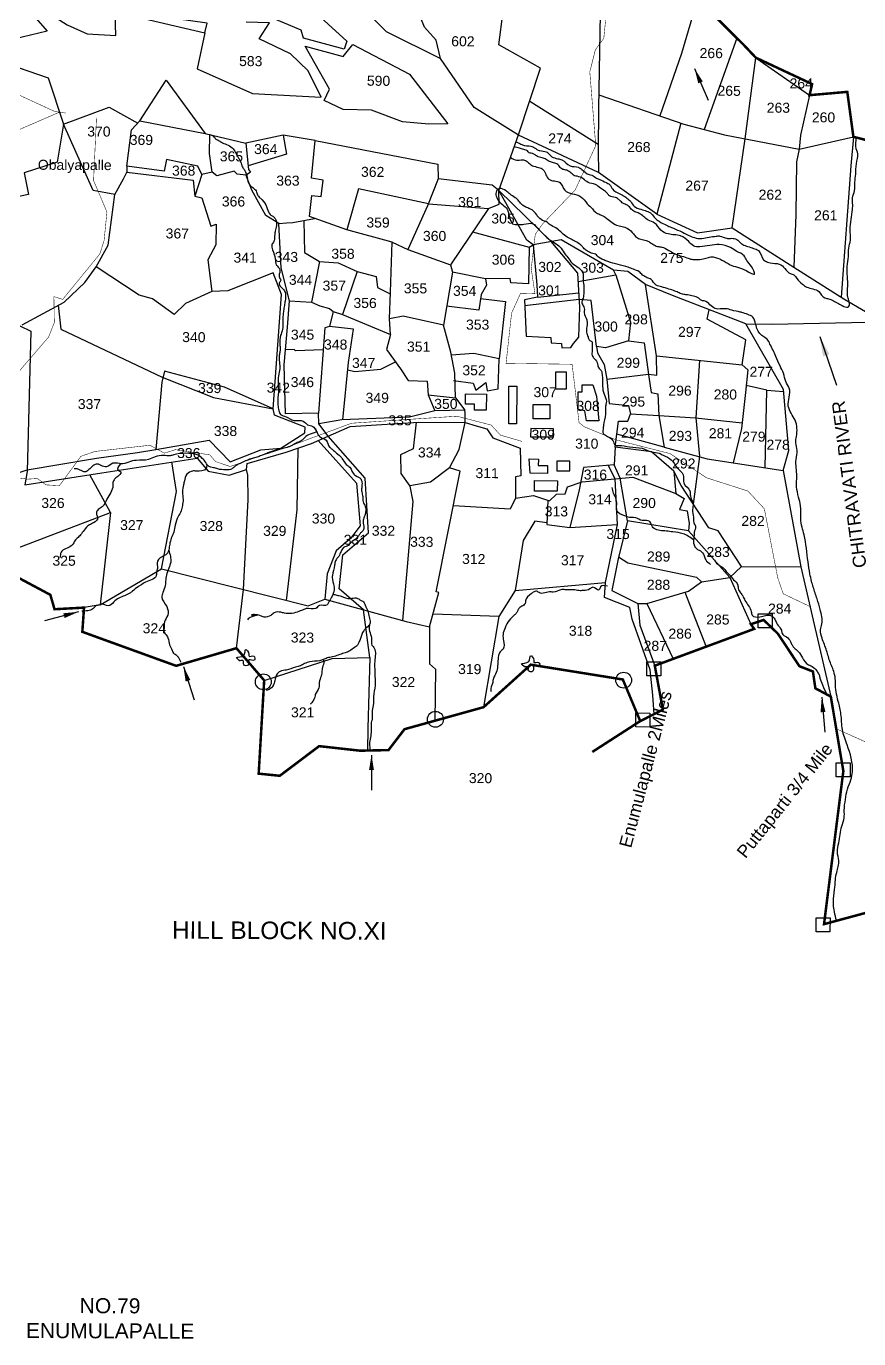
# Model space of a CAD drawing. Header units: feet. Extents: x 799341 to 808000, y 1563100 to 1570804.
# Drawn here: x 802312 to 803976, y 1566452 to 1569077 of the extents above; entities that cross this region are included whole.
import ezdxf
from ezdxf.enums import TextEntityAlignment as Align

# ---------------------------------------------------------------- set-up
doc = ezdxf.new("R2010")
doc.units = ezdxf.units.FT
doc.header["$LTSCALE"] = 15
doc.header["$MEASUREMENT"] = 0
doc.linetypes.add('HIDDEN2', pattern=[0.1875, 0.125, -0.0625])
for name, color, linetype in [('PLOT', 7, 'Continuous'), ('PLOT NO', 7, 'Continuous'), ('ROADS', 6, 'Continuous'), ('TANKS-STREAM', 4, 'Continuous'), ('TEXT', 1, 'Continuous'), ('VILLAGE STONES', 240, 'Continuous')]:
    doc.layers.add(name, color=color, linetype=linetype)
doc.layers.add('VILLAGE BOUNDRY', color=5, linetype='HIDDEN2', lineweight=100)
doc.styles.get("Standard").update_dxf_attribs({"font": 'arial.ttf'})
doc.linetypes.add('DOTS', pattern='A,1e-06,-3,["●",Standard,S=3,R=0,X=-1.25,Y=-1.25],-3', length=6.000001)
doc.dimstyles.get("Standard").update_dxf_attribs({"dimtxt": 0.18, "dimasz": 30, "dimexe": 0.18, "dimexo": 0.0625, "dimgap": 0.09, "dimtad": 0, "dimtih": 1, "dimtoh": 1, "dimdec": 4, "dimzin": 0, "dimdsep": 46, "dimtxsty": 'Standard', "dimcen": 0.09, "dimadec": 0, "dimazin": 0, "dimtfac": 1, "dimtdec": 4, "dimtofl": 0, "dimtmove": 0, "dimatfit": 3, "dimfxl": 0, "dimtolj": 1, "dimtzin": 0, "dimarcsym": 0})

msp = doc.modelspace()

# ---------------------------------------------------------------- linework, layer by layer
at = {"layer": 'PLOT'}
for points in [[(803116, 1568722.2), (803236, 1568712.7), (803257.5, 1568721.1), (803256.9, 1568748.9), (803296.8, 1568861.7), (803340.3, 1568993.5), (803256.5, 1569040.2), (803282.7, 1569240.8), (803290.3, 1569332.8), (803289, 1569416.4), (803275.5, 1569521.4)], [(802271.5, 1569342.7), (802263.6, 1569338.8), (802286.5, 1569267.1), (802302.2, 1569175.5), (802328, 1569122), (802394.2, 1569079.7), (802434.1, 1569061.9), (802490.9, 1569058.5), (802490.1, 1569101.8), (802517.5, 1569099.2), (802669.2, 1569063.9), (802673.6, 1569083.1), (802612, 1569092.1), (802527.7, 1569119.8), (802439, 1569155.6), (802441, 1569170.2), (802408, 1569185.7), (802392.5, 1569236.9), (802376.8, 1569245.2), (802365.8, 1569289), (802350.5, 1569334.7), (802328.5, 1569349.6)], [(802696.8, 1569353.8), (802688.5, 1569335.8), (802743.7, 1569327.4), (802796.8, 1569241.8), (802809.8, 1569202.1), (802848.6, 1569143.4), (802952.6, 1569047.1), (802947.9, 1569031.3), (802866.1, 1569053.2), (802861.4, 1569069.6), (802795.3, 1569097.3), (802789.3, 1569125), (802679.2, 1569192.6), (802725.9, 1569330.1)], [(803463.7, 1569318.1), (803459.4, 1569102.3), (803456.3, 1568913.1), (803455.5, 1568827.2), (803455.9, 1568784.8), (803363.7, 1568827.7), (803295.9, 1568859.2), (803207.2, 1568914.8), (803140.1, 1569012.8), (803131.4, 1569049.3), (803108, 1569075.5), (803084.8, 1569133.6), (803088.8, 1569150), (803174.6, 1569143.9), (803186.7, 1569262.1), (803209.9, 1569257.6), (803238.3, 1569254.7), (803281.5, 1569231.6)], [(803040, 1569268.9), (802970.4, 1569128.2), (803031.3, 1569066.4), (803140.1, 1569012.8)], [(802286.3, 1569145.5), (802353.9, 1569067.5), (802287.6, 1569051.3), (802266.5, 1569050.7), (802211.7, 1569032.1), (802189.6, 1569103.3)], [(803653.6, 1569131.8), (803621.8, 1569022.8), (803578.7, 1568898)], [(802669.2, 1569063.9), (802653.5, 1568992), (802764.2, 1568942.7), (802901.3, 1568935.6), (802875.9, 1568988.2), (802840.2, 1569022.1), (802777.7, 1569052.3), (802798.4, 1569084.2), (802751.9, 1569085)], [(803732.7, 1569053.2), (803667.1, 1568870.7)], [(802271.9, 1569024.6), (802276.6, 1569001.6), (802356.1, 1568974), (802386.3, 1568881.2)], [(802869.3, 1569037), (802945.7, 1569016.5), (802965.1, 1569040.6), (803078.5, 1568981.6), (803154.6, 1568881.7), (803117, 1568881.2), (803064.1, 1568885.9), (803002.5, 1568909.1), (802945.4, 1568910.9), (802907.5, 1568928.7), (802918.1, 1568951), (802869.3, 1569037)], [(803572.4, 1568701.2), (803654.2, 1568664.1), (803723.2, 1568674.3), (803749.5, 1568851.9), (803770.4, 1569014.3)], [(803770.4, 1569014.3), (803877.9, 1568939.3)], [(802539.1, 1568888.1), (802591.5, 1568969.2), (802669.5, 1568862.8)], [(802386.3, 1568881.2), (802373.7, 1568805), (802307.7, 1568783.9), (802316.6, 1568740.6), (802230.2, 1568722.9), (802173.4, 1568928.7)], [(803318.6, 1568927.6), (803455.6, 1568841.6)], [(803456.7, 1568940.1), (803626.6, 1568881.4), (803707.6, 1568860), (803856.8, 1568831.3), (803965.5, 1568856.1)], [(803877.9, 1568939.3), (803859.6, 1568859), (803856.8, 1568831.3), (803852, 1568806.2), (803850.5, 1568700.8), (803846.6, 1568595), (803946.4, 1568531.8), (804024.7, 1568485.9), (804080.6, 1568496.5), (804141.8, 1568512.9), (804167.8, 1568512.3), (804254.5, 1568527.6), (804383.1, 1568562.6), (804457.2, 1568587.7), (804498.7, 1568616.9), (804530.4, 1568612), (804510.8, 1568641)], [(802489, 1568740.5), (802445.7, 1568748.5), (802386.3, 1568881.2), (802477.6, 1568915.6), (802534.9, 1568883.6)], [(802513, 1568797.4), (802522.2, 1568869.8), (802539.1, 1568888.1), (802669.5, 1568862.8), (802750.9, 1568843.4), (802756.2, 1568790.9), (802760.1, 1568785.5), (802751.4, 1568779)], [(803620.9, 1568883.4), (803572.4, 1568701.2), (803455.9, 1568784.8)], [(802683.5, 1568785.3), (802678.6, 1568822.8), (802678.9, 1568860.6)], [(803043.3, 1568645), (802952.6, 1568669.9), (802878.1, 1568696.6), (802883.2, 1568738.7), (802901.5, 1568736.5), (802905.4, 1568769.4), (802882.3, 1568773.6), (802889.7, 1568848.6), (802825.7, 1568859.4), (802750.9, 1568843.4)], [(802825.7, 1568859.4), (802832.3, 1568821.5), (802755.4, 1568798)], [(802889.7, 1568848.6), (803134.9, 1568801.4), (803135.7, 1568771.7)], [(803965.5, 1568856.1), (803960.1, 1568797.8), (803941.2, 1568535.1)], [(803750.5, 1568481.8), (803802.8, 1568481.1), (804024.7, 1568485.9), (804026.3, 1568640.1), (804063.2, 1568747.4), (804053.7, 1568832.5)], [(802299, 1568478.1), (802321.3, 1568467.2), (802313.8, 1568186.9), (802309.3, 1568159.9), (802463.4, 1568183.9), (802653.7, 1568213.5), (802675.5, 1568187.6), (802717.5, 1568179.1), (802752.6, 1568190.5), (802753.6, 1568202.9), (802831.7, 1568225.3), (802882, 1568242.5), (802959.5, 1568276.8), (803096.8, 1568285.3), (803189.6, 1568284.6), (803189.7, 1568303.5), (803188.5, 1568309.3), (803128.8, 1568308.2), (803077.9, 1568295.4), (802942.8, 1568289.8), (802897.2, 1568281.9), (802896.1, 1568303.1), (802830.2, 1568302.1), (802827.6, 1568400.3), (802834.2, 1568475.6), (802838.1, 1568528.3), (802821.7, 1568594.3), (802817.2, 1568682.7), (802791.1, 1568698.9), (802763.1, 1568749.5), (802753.7, 1568773.4), (802751.4, 1568779), (802733.9, 1568781.2), (802727.6, 1568787.1), (802692.9, 1568777.7), (802683.5, 1568785.3), (802662.9, 1568780.4), (802648.9, 1568737.5)], [(802662.9, 1568780.4), (802654.9, 1568797.4), (802592.7, 1568810.9), (802587.7, 1568787.6), (802513, 1568797.4), (802513.1, 1568785.6)], [(802303.7, 1568479.8), (802387.7, 1568525.4), (802429.1, 1568564.4), (802451.9, 1568596), (802475.7, 1568639), (802489, 1568740.5), (802506.6, 1568771.7), (802513.1, 1568785.6), (802645.9, 1568769.4), (802648.9, 1568737.5), (802663.3, 1568734), (802681, 1568677.6), (802691.9, 1568681), (802690.8, 1568639.8), (802675, 1568610.1), (802683.2, 1568546.8), (802630.4, 1568522.9), (802607.7, 1568500.4), (802564.6, 1568532), (802538.1, 1568539.5), (802451.9, 1568596)], [(803587.3, 1568235.6), (803673.5, 1568212.1), (803825.3, 1568188.6), (803836.7, 1568228.5), (803825.5, 1568350.6), (803750.5, 1568481.8), (803604.1, 1568538.9), (803550, 1568560.5), (803514.6, 1568586.6), (803486.3, 1568589.4), (803381.6, 1568650.3), (803325.2, 1568640), (803312.6, 1568649.4), (803268.3, 1568728.5), (803256.9, 1568748.9), (803243.5, 1568759.3), (803135.7, 1568771.7), (803114.2, 1568717.7), (803074.6, 1568630.8), (803160, 1568600), (803164, 1568585.4), (803146, 1568479.4), (803065.3, 1568497.4), (803038.1, 1568491.9), (803039.9, 1568545.3), (803043.3, 1568645), (803074.6, 1568630.8)], [(803116, 1568722.2), (802976.3, 1568751.8), (802952.6, 1568669.9)], [(803325.2, 1568640), (803332.9, 1568560.2), (803334, 1568535), (803307.8, 1568530), (803311.4, 1568457.4), (803361, 1568454.9), (803361.7, 1568443.8), (803381.7, 1568442.8), (803382.7, 1568433.9), (803400.7, 1568434.8), (803405.7, 1568442.6), (803416.4, 1568455.1), (803418.5, 1568515.4), (803414.4, 1568583.2), (803361.4, 1568646.6), (803256.9, 1568748.9)], [(803236, 1568712.7), (803160, 1568600)], [(802817.2, 1568682.7), (802832.1, 1568683.8), (802845.2, 1568684.6), (802888.3, 1568692.9)], [(802866.7, 1568688.8), (802868.3, 1568624.8), (802898, 1568606.9), (802935.9, 1568603.9), (802973.7, 1568586.7), (803011.8, 1568576.9), (803013.9, 1568554.9), (803039.8, 1568541.7)], [(803204.4, 1568665.8), (803317.7, 1568635.5), (803325.2, 1568640)], [(803723.2, 1568674.3), (803846.6, 1568595)], [(803317.7, 1568635.5), (803315.8, 1568561.7), (803280.7, 1568564.2), (803279.2, 1568572.4), (803230.4, 1568572.2), (803164, 1568585.4)], [(802898, 1568606.9), (802882.4, 1568525)], [(802375.9, 1568519), (802381.3, 1568471.6), (802584, 1568375), (802686.7, 1568334.5), (802805.9, 1568312.2), (802708.4, 1568355.2), (802588.6, 1568387.1), (802582.9, 1568365.6), (802570.8, 1568230.7), (802678, 1568249.2), (802719.4, 1568205.8), (802780.9, 1568229.9), (802821.2, 1568233.3), (802869.2, 1568263.7), (802869.7, 1568275.3), (802808.6, 1568299.5), (802805.9, 1568312.2), (802815.5, 1568448.7), (802822, 1568540.6), (802805.4, 1568584), (802715.1, 1568548.2), (802683.2, 1568546.8)], [(802973.7, 1568586.7), (802944, 1568500.7), (803040.3, 1568460.7), (803038.1, 1568491.9)], [(803490.7, 1568579.8), (803520, 1568485), (803515.7, 1568447.8), (803470.3, 1568434.1), (803452.2, 1568436.9), (803441.2, 1568528.9), (803417.6, 1568530.5), (803308.4, 1568518.1)], [(803415.4, 1568566.9), (803490.7, 1568579.8), (803486.3, 1568589.4)], [(803230.4, 1568572.2), (803232, 1568559.6), (803221.3, 1568540.7), (803216.5, 1568509.3), (803152.4, 1568517.4)], [(803472.4, 1568371.6), (803556.1, 1568381.3), (803572.9, 1568379.3), (803571.9, 1568417.8), (803550, 1568560.5)], [(802838.1, 1568528.3), (802882.4, 1568525), (802898.9, 1568518), (802918.2, 1568512.4), (802925.5, 1568506.4), (802944, 1568500.7)], [(803220.1, 1568532.8), (803270.1, 1568526.7), (803257.3, 1568411.9), (803206.9, 1568422.7), (803161.8, 1568419.2)], [(803334, 1568535), (803416.8, 1568543.8)], [(802925.5, 1568506.4), (802918.2, 1568476.5), (802909.2, 1568474.2), (802896.1, 1568303.1)], [(803743.4, 1568399.7), (803750.7, 1568450.3), (803673, 1568491.2), (803677.3, 1568510.3)], [(802945, 1568289.9), (802956.4, 1568404.8), (802966.1, 1568471.3), (802918.2, 1568476.5)], [(803170.3, 1568334.3), (803168.5, 1568383.3), (803160.6, 1568425.4), (803146, 1568479.4)], [(803040.3, 1568460.7), (803032.2, 1568430.8), (803060.2, 1568392.3), (803075.8, 1568368.9), (803113.5, 1568367.4), (803115.3, 1568339.7), (803128.8, 1568308.2)], [(803515.7, 1568447.8), (803547.2, 1568444.2), (803556.9, 1568375.9), (803561.2, 1568344.6), (803574.9, 1568342.2), (803576.4, 1568298.7)], [(802905.9, 1568430.3), (802850.2, 1568428.1), (802847.9, 1568430.4), (802830.2, 1568430.3)], [(803452.2, 1568436.9), (803454.1, 1568424.1), (803467.1, 1568400.9), (803472.4, 1568371.6), (803477.2, 1568322.8), (803516.1, 1568318.5), (803519.7, 1568302.2)], [(802954.9, 1568389.8), (802968.9, 1568386.7), (803021, 1568391.5), (803050.2, 1568406)], [(803166, 1568368.8), (803205.4, 1568363.1), (803210.8, 1568349.6), (803230.6, 1568364.4), (803233.4, 1568348.1), (803255.4, 1568351.9), (803257.3, 1568411.9)], [(803571.9, 1568417.8), (803743.4, 1568399.7), (803754.4, 1568390), (803749.6, 1568344.8), (803741.9, 1568272.5), (803725.5, 1568204)], [(803657.6, 1568408.7), (803650.7, 1568294.2), (803657.7, 1568216.4), (803645.5, 1568121.6)], [(803191.3, 1568341.8), (803231.8, 1568341.6), (803231.6, 1568309.2), (803208.2, 1568309.3), (803208.3, 1568321.2), (803190.1, 1568321.3), (803190.2, 1568341.8)], [(803415.4, 1568346.1), (803423.3, 1568346.1), (803423.3, 1568360.2), (803444.9, 1568360.1), (803451.9, 1568337.6), (803456.7, 1568288.2), (803431.9, 1568287.8), (803428.6, 1568308.3), (803415.1, 1568310.4), (803415.3, 1568346.1)], [(803792.2, 1568349), (803751.1, 1568358.8)], [(803789.2, 1568194.2), (803792.2, 1568349), (803825.9, 1568346.6)], [(803115.3, 1568339.7), (803170.3, 1568334.3), (803188.5, 1568309.3)], [(803489.2, 1568235.4), (803495.8, 1568287.4), (803514.3, 1568287), (803519.7, 1568302.2), (803576.4, 1568298.7), (803587.3, 1568235.6), (803492.5, 1568261.4)], [(803576.4, 1568298.7), (803650.2, 1568294.3), (803743.1, 1568284.3)], [(802915.3, 1568257.2), (802897.2, 1568281.9)], [(803091.6, 1568285), (803085.5, 1568232.3), (803059.9, 1568219.8), (803061.1, 1568182.4), (803079, 1568157.4), (803084.9, 1568126.5), (803064.4, 1567888.4)], [(803158.4, 1568193.7), (803177.6, 1568230.4), (803189.6, 1568284.6), (803211.2, 1568277.8), (803232.6, 1568271.8), (803244.7, 1568253.7), (803299.7, 1568233.2), (803300.7, 1568177.7), (803290.2, 1568175.8), (803290.2, 1568133.6), (803279.1, 1568111.3), (803165.9, 1568118)], [(802787.7, 1567768.9), (802923.5, 1567812.4), (802999.2, 1567814.4), (802986, 1567910.1), (802937.7, 1567951.9), (802945.2, 1568020), (802996.4, 1568064.2), (802989.4, 1568173.5), (802915.3, 1568257.2)], [(802895.8, 1568248.6), (802972.5, 1568163.1), (802979.8, 1568078.3), (802960.5, 1568052.4), (802931.8, 1568028.3), (802913.4, 1567982.3), (802909.1, 1567931.4)], [(801820.1, 1568164.4), (801850.7, 1568128.1), (801853.7, 1568105.4), (801985.4, 1568077.4), (802069.6, 1568120.1), (802139, 1568135), (802283.2, 1568179.9), (802313.9, 1568190.1), (802452.3, 1568213.2), (802534.2, 1568224.9), (802570.8, 1568230.7)], [(802854.9, 1568233.3), (802852.9, 1568109.8), (802831.9, 1567928.7)], [(803317.6, 1568211.7), (803335.8, 1568211.6), (803335.7, 1568198.5), (803354.3, 1568198.4), (803354.2, 1568182.8), (803319.3, 1568183), (803317.6, 1568211.7)], [(803606.9, 1568187.2), (803561.7, 1568226.2), (803489.2, 1568235.4), (803487, 1568200.3)], [(802459.6, 1567919.8), (802582.6, 1567991.7), (802612.6, 1568146.4), (802603.4, 1568205.7)], [(802732.2, 1567833.3), (802746.1, 1567950.4), (802755.6, 1568129.9), (802755.1, 1568179.5), (802752.6, 1568190.5)], [(803118.2, 1567875.7), (803136.9, 1567944.7), (803131.8, 1567946.1), (803179.6, 1568187.2), (803158.4, 1568193.7), (803120.2, 1568165.6), (803078.9, 1568157.7)], [(803290.2, 1568133.6), (803326.1, 1568138.5), (803357.9, 1568128.1), (803372.1, 1568141.2), (803389.5, 1568142.2), (803393.7, 1568155.9), (803423.3, 1568165.8), (803524.8, 1568175.4), (803610.7, 1568142.8), (803627.3, 1568132.8), (803617.6, 1568110.8), (803633, 1568107.8), (803637.4, 1568082.4), (803635.7, 1568068.3), (803513.7, 1568087.8), (803499.6, 1568173), (803487, 1568200.3), (803425.7, 1568194.9), (803417.6, 1568150.2), (803398.5, 1568074.6), (803494, 1568080.9), (803489.5, 1568172.1), (803475.3, 1568199.3)], [(803742, 1567996.5), (803695.3, 1568067.8), (803676.5, 1568074.2), (803621.4, 1568158.4), (803606.9, 1568187.2), (803610.7, 1568142.8)], [(803825.3, 1568188.6), (803860.4, 1567995.8)], [(802288.6, 1568031.1), (802480.5, 1568104.4), (802439.2, 1568180.1)], [(802480.5, 1568104.4), (802459.6, 1567919.8), (802427.6, 1567914.4)], [(803354.4, 1568129.3), (803352.5, 1568080.9), (803398.5, 1568074.6)], [(803352.6, 1568084.3), (803328.8, 1568087.3), (803305.4, 1568048.8), (803289.4, 1567948.9), (803256.7, 1567896.4), (803226.3, 1567715.3)], [(803289.4, 1567948.9), (803470.3, 1567964.4), (803494, 1568080.9)], [(803513.7, 1568087.8), (803495.1, 1568011.7), (803482.5, 1567948.4), (803534.4, 1567922.6), (803538.8, 1567879.3), (803568.5, 1567798.3)], [(803635.7, 1568068.3), (803718.5, 1567974.4)], [(803496.2, 1568016.3), (803514.4, 1568003.9), (803652, 1567975.6), (803662.1, 1567965.7)], [(802582.6, 1567991.7), (802875.4, 1567917.8), (802909.1, 1567931.4), (803071.3, 1567886.5), (803118.2, 1567875.7), (803118, 1567801.8), (803130, 1567791.3), (803128.5, 1567688.1)], [(803534.4, 1567922.6), (803552.7, 1567922.9), (803635.6, 1567947.4), (803662.1, 1567965.7), (803718.5, 1567974.4), (803742, 1567996.5), (803860.4, 1567995.8), (803920.4, 1567736.5)], [(803718.5, 1567974.4), (803760.5, 1567881.3)], [(803567, 1567701.4), (803564.7, 1567739.6), (803559.4, 1567789.8), (803523.6, 1567891.1), (803518.5, 1567915), (803467.8, 1567934.8), (803470.3, 1567964.4)], [(803552.7, 1567922.9), (803605, 1567811.7)], [(803628.6, 1567945.3), (803671.2, 1567836.3)], [(803256.7, 1567896.4), (803125.2, 1567901.4)], [(802999.2, 1567814.4), (802995.1, 1567673.6), (802994.3, 1567628.6)]]:
    msp.add_lwpolyline(points, dxfattribs=at)
for points in [[(803370.5, 1568386.2), (803391.6, 1568386.1), (803391.5, 1568351.2), (803370.4, 1568351.3)], [(803276.8, 1568357.5), (803292.7, 1568357.4), (803292.4, 1568282.1), (803276.5, 1568282.2)], [(803325.2, 1568320.9), (803358.7, 1568320.8), (803358.5, 1568291.9), (803325.1, 1568292.1)], [(803320.3, 1568256.1), (803365.7, 1568255.9), (803365.8, 1568272.3), (803320.4, 1568272.5)], [(803372.7, 1568187.9), (803398.5, 1568187.8), (803398.6, 1568207), (803372.8, 1568207.1)], [(803328.3, 1568168.5), (803373.7, 1568168.3), (803373.6, 1568147.2), (803328.2, 1568147.4)]]:
    msp.add_lwpolyline(points, close=True, dxfattribs=at)
at = {"layer": 'ROADS', "linetype": 'DOTS', "ltscale": 0.15, "const_width": 1}
for points in [[(803404.8, 1568388), (803403.3, 1568401.1), (803271.2, 1568403.1), (803282.3, 1568503.5), (803300.2, 1568543.2), (803329, 1568542.3), (803321.5, 1568592.3), (803329.6, 1568660.9), (803344, 1568681.5), (803409.3, 1568749.6), (803431, 1568796.4), (803450.5, 1568838.3), (803438.6, 1568985.8), (803449.6, 1569029.7), (803466.6, 1569053.1), (803471.3, 1569100.5), (803466, 1569125.7), (803451.2, 1569140.6), (803453.3, 1569299.9), (803456.8, 1569330.4), (803459.3, 1569341.5)], [(802378.4, 1568905.3), (802211.2, 1568832.7), (802193.3, 1568825), (802063, 1568816.3), (802013.2, 1568790.3), (801937.8, 1568772.4), (801789.3, 1568763.9), (801691.2, 1568758.4), (801622, 1568799.2), (801596.7, 1568778.1), (801534.7, 1568756.5)], [(801960.8, 1567534), (801955.5, 1567616.3), (801953.5, 1567647.9), (802002, 1567736.7), (802033.6, 1567848.1), (802098.8, 1567959.1), (802161.6, 1568045.1), (802194.8, 1568106.2), (802213.5, 1568140.7), (802263.1, 1568264.9), (802299.6, 1568389.1), (802356.9, 1568455.8), (802368.2, 1568484.8), (802367.3, 1568536.4), (802385, 1568530.9), (802459.2, 1568621.8), (802467.7, 1568648.6), (802473.4, 1568705.7), (802446.7, 1568768.4), (802452.5, 1568894.6), (802452.5, 1568894.6)], [(802239.1, 1568181.1), (802315.3, 1568171.4), (802334.3, 1568172.6), (802351.7, 1568159.9), (802378.4, 1568158.4), (802421.4, 1568217), (802449.1, 1568226.7), (802559.4, 1568239.2), (802588.1, 1568223.4), (802610.2, 1568230.3), (802679, 1568219.9), (802690.6, 1568206.5), (802719.9, 1568196.6), (802777.6, 1568216.8), (802828.5, 1568233.5), (802881, 1568253), (802922.6, 1568268.5), (802962.4, 1568283.2), (803081.7, 1568291.2), (803173, 1568297.2), (803241.3, 1568279.6), (803260, 1568259.4), (803303, 1568246.9)]]:
    msp.add_lwpolyline(points, dxfattribs=at)
at = {"layer": 'ROADS', "linetype": 'HIDDEN2', "ltscale": 10, "const_width": 1}
for points in [[(802390.9, 1568903.5), (802369, 1568906.7), (802200.3, 1568984.4), (802153.3, 1569028), (802134, 1569153.1), (802137.8, 1569191.8)], [(803878.7, 1567916.6), (803825.3, 1567942.1), (803814.2, 1567974.3), (803787.5, 1568112), (803754.6, 1568147.6), (803671.9, 1568174.1), (803599.1, 1568222.4), (803491, 1568250), (803427.1, 1568276.3), (803417.1, 1568284.5), (803405.5, 1568382.6), (803404.8, 1568388)], [(804124.8, 1567585.8), (803931.2, 1567672)]]:
    msp.add_lwpolyline(points, dxfattribs=at)
at = {"layer": 'TANKS-STREAM'}
for points in [[(802679.9, 1568860.4), (802688.1, 1568855.1), (802689.5, 1568852.5), (802695.9, 1568849.2), (802702.1, 1568845.1), (802712.5, 1568840.8), (802723.8, 1568834.1), (802735.8, 1568814.6), (802739.1, 1568809.6), (802741.7, 1568803), (802745.2, 1568793.7), (802749, 1568788.3), (802750.4, 1568785.7), (802754.6, 1568771), (802759.5, 1568758.6), (802766.6, 1568753.2), (802772.5, 1568745.6), (802775.1, 1568738.5), (802780.3, 1568733), (802790.9, 1568720.1), (802794, 1568712.5), (802799.9, 1568700.5), (802804.8, 1568697), (802809.6, 1568692.9), (802812.1, 1568678.5), (802809.9, 1568667.3), (802808.7, 1568660.9), (802807, 1568647), (802803.2, 1568640), (802804.6, 1568629.8), (802809.9, 1568612), (802811.8, 1568600.1), (802818.8, 1568590.9), (802817.4, 1568578.1), (802817.4, 1568576.6), (802820.9, 1568569.3), (802817.8, 1568563.2), (802825.1, 1568551.8), (802830, 1568543.7), (802829.5, 1568527.6), (802828, 1568518.6), (802826.3, 1568508), (802824.8, 1568481.2), (802823.8, 1568468.3), (802820.6, 1568459.1), (802819.1, 1568440.6), (802819.8, 1568433.3), (802819.3, 1568426.4), (802817.8, 1568418.6), (802818.9, 1568392.3), (802816.2, 1568378.1), (802816.1, 1568346.1), (802815, 1568322.2), (802816.4, 1568311.3), (802818, 1568304.9), (802820.6, 1568300.8), (802831.5, 1568296.1), (802836.5, 1568293.7), (802839.3, 1568292.2), (802847.1, 1568288.9), (802865.9, 1568287.2), (802874.4, 1568280.1), (802884.8, 1568276.7), (802891.2, 1568269.1), (802895.7, 1568260.3), (802899.7, 1568255.8), (802911.3, 1568249.1), (802918.5, 1568235.6), (802923.5, 1568231.1), (802929.6, 1568225.8), (802940.3, 1568216.5), (802953.7, 1568199.1), (802960.2, 1568193.6), (802964.1, 1568185), (802970.4, 1568178.5), (802981, 1568171.7), (802983.1, 1568165.5), (802982.6, 1568153.9), (802982.8, 1568145.8), (802984.8, 1568136.5), (802985.5, 1568125.9), (802989.8, 1568116.7), (802990.6, 1568107.4), (802988.7, 1568098.6), (802985.5, 1568089.2), (802986.6, 1568076.9), (802985.6, 1568068.5), (802980.5, 1568063.7), (802977, 1568058.9), (802972.5, 1568053.3), (802960.7, 1568044), (802954.3, 1568037.7), (802949.1, 1568035.9), (802941.3, 1568027), (802936.8, 1568016.8), (802930, 1568007.9), (802928.5, 1567999.3), (802924.1, 1567978.8), (802923.7, 1567974.7), (802927, 1567957.8), (802927.3, 1567948.9), (802925.7, 1567942.9), (802922.4, 1567935.5), (802916.4, 1567924.5), (802913.4, 1567920), (802898.2, 1567918.6), (802891, 1567913), (802871.3, 1567912.4), (802866.8, 1567910.7), (802857.2, 1567906.8), (802843.2, 1567902.7), (802828.3, 1567903.4), (802820.8, 1567905.2), (802807.7, 1567904.1), (802800.8, 1567898.8), (802787.9, 1567895.2), (802768.6, 1567900.7), (802762.3, 1567899.5), (802774.7, 1567899.7), (802762.7, 1567896.2), (802754.3, 1567890.3)], [(803291.3, 1568846.1), (803297.1, 1568843.2), (803304.3, 1568840), (803320.7, 1568837), (803328, 1568834.3), (803332.9, 1568830.8), (803338.7, 1568828.5), (803351.6, 1568825.9), (803357.5, 1568821.3), (803362.9, 1568816.2), (803374.6, 1568812.3), (803382.8, 1568810.2), (803399.2, 1568797.9), (803415.8, 1568795), (803422.8, 1568790.8), (803437.4, 1568780.4), (803442.6, 1568779.3), (803452.1, 1568773.3), (803458.4, 1568770.6), (803471.1, 1568764.6), (803477.9, 1568760.6), (803484.4, 1568751), (803503.8, 1568739.6), (803512.8, 1568733.6), (803520.3, 1568726.4), (803527.4, 1568717.1), (803540.7, 1568711.1), (803561.8, 1568701.9), (803569, 1568693.5), (803577, 1568687.1), (803592, 1568679.2), (803601.6, 1568674.8), (803618.3, 1568667.7), (803641.4, 1568656.8), (803654.5, 1568652.9), (803662.7, 1568652.9), (803691.3, 1568657.4), (803698.7, 1568657.5), (803712.3, 1568653.1), (803719.6, 1568652.9), (803729.8, 1568652), (803738.8, 1568645.1), (803744.2, 1568640.7), (803754.4, 1568636.7), (803766, 1568632.9), (803775.5, 1568628.7), (803786.1, 1568610.2), (803803.9, 1568603.4), (803820.7, 1568600), (803831, 1568589.6), (803839, 1568582.9), (803846.6, 1568579.7), (803852.4, 1568572.7), (803863.5, 1568561.5), (803872.2, 1568555.6), (803896.2, 1568546.6), (803908.6, 1568533.7), (803915.8, 1568532.3), (803920.7, 1568530.7), (803930.3, 1568525.4), (803940.6, 1568519.9), (803952.3, 1568515.4), (803956, 1568516.1), (803956.9, 1568525.6), (803954.3, 1568535.9), (803953.5, 1568543.1), (803954.2, 1568556.5), (803953.2, 1568596.9), (803955.8, 1568616.5), (803956.4, 1568633.4), (803959.5, 1568649.1), (803959.1, 1568670.4), (803963.7, 1568710.7), (803964, 1568723.2), (803963.8, 1568733.7), (803967.7, 1568748.3), (803968.6, 1568765.2), (803970.1, 1568781.2), (803971.6, 1568802.2), (803974.2, 1568822), (803970.6, 1568837.3), (803970.9, 1568854.7), (803970.7, 1568853.9)], [(803280.2, 1568814.6), (803292.8, 1568809.4), (803310, 1568808.8), (803316.2, 1568804), (803324.3, 1568798.3), (803345.7, 1568790), (803356.7, 1568771.2), (803378.8, 1568764.4), (803388.6, 1568749), (803403.5, 1568742.2), (803420.6, 1568736.2), (803433.6, 1568722.2), (803444, 1568711.8), (803450.2, 1568705), (803458.8, 1568700.9), (803469.6, 1568695), (803492.1, 1568679.6), (803503.3, 1568676.8), (803514.1, 1568672.7), (803525.8, 1568661.9), (803531.7, 1568655.5), (803540.7, 1568651), (803551.5, 1568648.7), (803557.8, 1568645.5), (803564.5, 1568641.4), (803574, 1568636.8), (803582.5, 1568635.5), (803596.4, 1568628.8), (803619.3, 1568618.3), (803632.8, 1568614.2), (803642.3, 1568611), (803651.3, 1568610.5), (803665.3, 1568611.8), (803675.7, 1568614.9), (803685.2, 1568615.7), (803718.9, 1568600.3), (803751.3, 1568588.4), (803768, 1568581.6), (803761.8, 1568596.5), (803752.8, 1568608.7), (803747, 1568618.2), (803732.6, 1568626.8), (803720, 1568634.5), (803697.5, 1568640.5), (803658.6, 1568636.1), (803645.6, 1568638), (803636.6, 1568646.6), (803619.9, 1568657.9), (803595.2, 1568661.7), (803580.8, 1568669.4), (803568.2, 1568683.4), (803555.4, 1568689.4), (803537.6, 1568702.8), (803528.6, 1568706.2), (803521.5, 1568711.6), (803513.7, 1568719.1), (803504.9, 1568723), (803498.7, 1568728.7), (803494, 1568732.5), (803489.8, 1568734.8), (803477.8, 1568737.7), (803474.1, 1568742.4), (803468.3, 1568748.2), (803459.9, 1568753.6), (803449.7, 1568760.7), (803435.1, 1568764.8), (803425.6, 1568772.1), (803413.2, 1568777), (803407.8, 1568778.3), (803401.6, 1568783.4), (803392.5, 1568789), (803384.8, 1568790.9), (803380.5, 1568793.4), (803378, 1568796.7), (803374.7, 1568800.8), (803366.3, 1568803.8), (803357.8, 1568806.8), (803349.4, 1568811.7), (803341, 1568814.7), (803335.6, 1568816.1), (803332.3, 1568817.9), (803326.6, 1568821.6), (803321.7, 1568823.4), (803317.1, 1568824.1), (803313.8, 1568827.8), (803308.9, 1568830.2), (803299.9, 1568832.4), (803295.7, 1568834.1), (803288, 1568836.8), (803288.7, 1568837.5)], [(803931.4, 1567288.1), (803930.6, 1567292.9), (803926.8, 1567310.1), (803925.5, 1567323.4), (803925.6, 1567332.3), (803928.7, 1567355.6), (803929.5, 1567369.5), (803932.1, 1567384.7), (803935.4, 1567396.9), (803936.2, 1567408.2), (803933.6, 1567425.3), (803936.4, 1567444), (803939.2, 1567460.8), (803942.3, 1567477.6), (803947, 1567493.9), (803947.3, 1567508.8), (803949.6, 1567530.9), (803953.8, 1567551.2), (803960.4, 1567569.9), (803963.7, 1567585.9), (803952.9, 1567639.7), (803943.6, 1567670.5), (803940.7, 1567701.2), (803935.3, 1567726.8), (803930.8, 1567746.3), (803928, 1567781), (803919.5, 1567804.2), (803911.8, 1567828.5), (803903, 1567853.1), (803900, 1567870.2), (803902.4, 1567881.8), (803899.1, 1567910.8), (803893, 1567932), (803889, 1567943.9), (803881.9, 1567967.2), (803878.6, 1567981.9), (803874.9, 1568005.8), (803866.9, 1568060), (803862.9, 1568075.4), (803860.3, 1568092.2), (803859.7, 1568118.1), (803856, 1568135.2), (803852, 1568156.3), (803852.4, 1568177.5), (803850.9, 1568210.6), (803853, 1568228.7), (803850.4, 1568244.1), (803851.8, 1568256.7), (803849, 1568289), (803835.4, 1568317.4), (803837.2, 1568353.4), (803830.2, 1568366.6), (803825.9, 1568383), (803818.9, 1568397.7), (803810.8, 1568416.9), (803798.8, 1568441.5), (803792.9, 1568451.3), (803784.2, 1568457.4), (803780.4, 1568460.7), (803770.1, 1568481.5), (803764.6, 1568495.5), (803754.8, 1568500.5), (803742.2, 1568504.9), (803739.5, 1568505.5), (803722.6, 1568509.4), (803710, 1568512.2), (803689.5, 1568512.4), (803667.5, 1568527.7), (803660.9, 1568529.3), (803656.6, 1568533.2), (803645.7, 1568537.6), (803634.2, 1568539.8), (803626.6, 1568540.9), (803617.3, 1568543.7), (803608.6, 1568547.6), (803596.6, 1568551.5), (803581.8, 1568555.9), (803571.4, 1568559.2), (803561.1, 1568570.7), (803553.5, 1568574), (803544.2, 1568579.5), (803537.1, 1568586.1), (803525.7, 1568591.1), (803515.3, 1568595), (803474.7, 1568606.5), (803466.4, 1568609.8), (803453.2, 1568618.1), (803450, 1568621), (803444.5, 1568622.5), (803435.7, 1568626.3), (803429.1, 1568630.9), (803423.6, 1568636.6), (803419.3, 1568640.7), (803410.3, 1568646.4), (803401.2, 1568651), (803390.5, 1568657.1), (803370.6, 1568674), (803359.1, 1568680.1), (803352, 1568686), (803344.3, 1568688.9), (803333.7, 1568698), (803328.9, 1568704.8), (803323.2, 1568709.7), (803314.5, 1568713.7), (803301.6, 1568721.7), (803295.4, 1568729.5), (803289.7, 1568734.2), (803279.2, 1568741.4), (803271.2, 1568747.8), (803258.2, 1568752.4), (803251.3, 1568745.6), (803252.5, 1568734.5), (803264.5, 1568719.9), (803273.4, 1568711.4), (803275.9, 1568704.2), (803280.4, 1568688.7), (803284.4, 1568682.3), (803295, 1568680.7), (803306.8, 1568681.1), (803324.9, 1568682.3), (803335.1, 1568672.4), (803343.7, 1568663.9), (803356.3, 1568651.7), (803379, 1568635.8), (803387.1, 1568624.3), (803394.5, 1568614.8), (803403.3, 1568603.6), (803425.3, 1568582.3), (803425.3, 1568573.1), (803425.9, 1568563.3), (803426.8, 1568544.4), (803425.1, 1568533.6), (803423, 1568523.8), (803426.4, 1568516), (803427.7, 1568510.5), (803427.6, 1568504.4), (803432.5, 1568489.9), (803433.6, 1568483.2), (803431.9, 1568469.5), (803433.1, 1568460.7), (803435.2, 1568455.7), (803437.5, 1568449.8), (803442.7, 1568446.5), (803443.4, 1568440.3), (803443.4, 1568428.7), (803443.3, 1568418.7), (803447.6, 1568412.6), (803454.2, 1568401.6), (803455.8, 1568394.5), (803461.5, 1568388.5), (803462.9, 1568383.3), (803464, 1568372.8), (803467, 1568341.4), (803471.9, 1568326.9), (803470.7, 1568320.9), (803470.2, 1568312.9), (803469.9, 1568301.3), (803466, 1568279.5), (803465, 1568271), (803465.2, 1568263.1), (803469.9, 1568259.1), (803484.6, 1568248.4), (803489.7, 1568239.1), (803496.3, 1568238.8), (803518.2, 1568235.8), (803543.2, 1568233), (803561.7, 1568226.2), (803577.5, 1568223.2), (803585, 1568219.2), (803601.5, 1568210.3), (803613.7, 1568193.3), (803625.1, 1568180.2), (803626.4, 1568163.4), (803639.2, 1568146.6), (803639.6, 1568138.1), (803644.8, 1568122.6), (803644.1, 1568110.4), (803645.6, 1568095.4), (803648.2, 1568080.8), (803649, 1568079.7), (803648.1, 1568067.7), (803646.8, 1568055.7), (803646.2, 1568043.4), (803654.1, 1568030.8), (803659.7, 1568027.9), (803667.1, 1568018.2), (803670.3, 1568010.2), (803679.6, 1568000.9)], [(802889.6, 1568271.9), (802891.8, 1568267.8), (802879.6, 1568261.2), (802869.1, 1568254.9), (802863.7, 1568249.2), (802859.2, 1568246.8), (802848.8, 1568241.8), (802841.5, 1568238), (802836, 1568235.8), (802825.2, 1568232.8), (802815.6, 1568230.8), (802798.5, 1568225.1), (802779.9, 1568217.7), (802770.8, 1568214.5), (802761.2, 1568211.9), (802739.4, 1568202.8), (802733.1, 1568199.6), (802727.6, 1568195.5), (802722.7, 1568191.5), (802718, 1568190.1), (802709.9, 1568189.9), (802695, 1568191.8), (802686.3, 1568194.3), (802681.2, 1568195.3), (802674.7, 1568198.8), (802670.9, 1568204.9), (802663.4, 1568213.5), (802655.7, 1568219), (802630.5, 1568223), (802606.9, 1568220.1), (802599.8, 1568218.1), (802586.7, 1568218.6), (802569.8, 1568216), (802556.2, 1568210.6), (802532.1, 1568208.9), (802517.1, 1568205.5), (802508.9, 1568202.7), (802494.5, 1568203.1), (802485.5, 1568203.2), (802472.4, 1568195.9), (802451.8, 1568201.5), (802443.5, 1568196.1), (802437.4, 1568190.8), (802431.2, 1568186.2), (802414.1, 1568191.7), (802407.7, 1568191.7)], [(802500.6, 1568202.3), (802495.9, 1568189), (802500.9, 1568186.2), (802491.3, 1568173.9), (802488.8, 1568171.6), (802485.4, 1568164.5), (802485.4, 1568158.1), (802481.2, 1568144.6), (802473.2, 1568131.1), (802467.5, 1568119.9), (802461.6, 1568114.5), (802454.6, 1568108.9), (802452.6, 1568100.8), (802454.9, 1568094.6), (802446.6, 1568084.2), (802438.4, 1568079.9), (802427.6, 1568069.2), (802420.6, 1568059.8), (802413.9, 1568053.2), (802410.5, 1568049.9), (802405.9, 1568042.2), (802401.8, 1568037.7), (802381.7, 1568025.2), (802379.9, 1568014.5)], [(802673.2, 1568200.7), (802671.4, 1568192.5), (802652.3, 1568187.5), (802644.7, 1568187.5), (802633.1, 1568181.1), (802628.3, 1568168.1), (802626.5, 1568160.2), (802624.3, 1568146.1), (802625.6, 1568130.5), (802624.1, 1568118.6), (802621.6, 1568107.8), (802615.7, 1568096.8), (802609.8, 1568079.5), (802606.9, 1568065.4), (802602.1, 1568053.2), (802598.8, 1568041.3), (802596.9, 1568030.1), (802593.7, 1568022.5), (802587.8, 1568018.4), (802574.4, 1568007.6), (802574.3, 1567992.5), (802572.6, 1567985.8), (802572.1, 1567978.8), (802550.4, 1567965.1), (802540.9, 1567959.4), (802535.8, 1567956.2), (802524.2, 1567947.2), (802519.2, 1567943.3), (802508.6, 1567938.3), (802486.9, 1567925.7), (802476, 1567917.8), (802462, 1567921.2), (802459.6, 1567919.8), (802453.7, 1567918.8), (802445.2, 1567912), (802435, 1567908.1), (802423.1, 1567907.1)], [(803646.1, 1568049.7), (803625.2, 1568062.1), (803604.7, 1568065.7), (803591.6, 1568067.6), (803567.4, 1568072.5), (803564, 1568075.7), (803558.4, 1568086.6), (803543.5, 1568088.8), (803538.4, 1568089.9), (803534.2, 1568092.6), (803517.8, 1568094.9), (803508, 1568098.2), (803492.7, 1568108), (803492.2, 1568116.9), (803491.5, 1568130.6), (803486.3, 1568143.5), (803483.4, 1568154.5)], [(802596.8, 1568029.3), (802600.8, 1568005.3), (802598.6, 1567997), (802593.1, 1567982.6), (802590.9, 1567970.3), (802590.1, 1567958.7), (802585, 1567944.7), (802583.1, 1567934.9), (802592.8, 1567916.5), (802594.9, 1567899.1), (802588.3, 1567886), (802587.5, 1567873.3), (802587.5, 1567865.8), (802593.2, 1567857.8), (802595.4, 1567853.8), (802598.6, 1567840.1), (802603.9, 1567828.9), (802607.5, 1567822.3), (802611.9, 1567819.8), (802615.5, 1567815.8), (802621.2, 1567805.3)], [(803685.4, 1568011.9), (803694.8, 1568001.3), (803705.3, 1567993.8), (803711.2, 1567986.9), (803720.9, 1567976.6), (803725.8, 1567970.3), (803734.5, 1567959.6), (803735.2, 1567952.4), (803740.1, 1567943.9), (803744.2, 1567937.7), (803748.8, 1567928.8), (803761.3, 1567906.4), (803763.3, 1567899.3), (803778.8, 1567896.1), (803789.6, 1567898.7), (803800, 1567898.6), (803807, 1567893.3), (803810.9, 1567885.8), (803816, 1567877.7), (803821.7, 1567869.1), (803823, 1567862.8), (803831.7, 1567855.8), (803839.8, 1567846.5), (803842.9, 1567839.8), (803845.9, 1567835.2), (803852.5, 1567829.6), (803855.4, 1567826.6), (803863.5, 1567814.2), (803875.9, 1567800.1), (803880.6, 1567798.1), (803890.3, 1567790.5), (803892.9, 1567786.9), (803896.9, 1567780), (803898.7, 1567773.3), (803903.5, 1567759.7), (803912.4, 1567740.7)], [(803474, 1567957.3), (803460.1, 1567955.7), (803456.7, 1567949.6), (803444.6, 1567955.1), (803438.7, 1567951.7), (803426.3, 1567948.7), (803419.2, 1567948.2), (803408.6, 1567949.8), (803389.6, 1567950.3), (803380.8, 1567950.1), (803365.4, 1567945.4), (803361.3, 1567945.9), (803337.1, 1567944.4), (803334, 1567946.6), (803327.2, 1567946.1), (803321.4, 1567942.1), (803310, 1567928.2), (803309.3, 1567923), (803306.6, 1567919.6), (803299, 1567914.7), (803295.4, 1567910.4), (803292.6, 1567904.6), (803288.3, 1567899.9), (803277.4, 1567889), (803269.1, 1567873.8), (803265.2, 1567860.4), (803265.9, 1567848.6), (803265.1, 1567831.5), (803259.1, 1567825.8), (803256.2, 1567818.4), (803253.3, 1567791), (803248.7, 1567778.6), (803245.3, 1567770.9), (803244.1, 1567762.6), (803240.5, 1567749), (803241.4, 1567746.5)], [(802925.1, 1567941.2), (802932.6, 1567939.5), (802941.5, 1567937.1), (802959.9, 1567932.7), (802971.6, 1567933.7), (802981.6, 1567928.9), (802984.6, 1567927.4), (802989.9, 1567919.1), (802994.6, 1567907.7), (802997.4, 1567895.8), (802999.4, 1567884.1), (802997.6, 1567877), (803002.5, 1567850.7), (803003.1, 1567839.5), (803007.8, 1567833.3), (803010.1, 1567821.4), (803008.6, 1567807.4), (803008.8, 1567785.6), (803009, 1567776.7), (803009.5, 1567759), (803006.2, 1567736.3), (803005.8, 1567718.7), (803003.4, 1567705.7), (803003.6, 1567696.5), (803003.3, 1567689.7), (803001.8, 1567684.7), (803001.5, 1567678.2), (803001.4, 1567668.2), (803000.5, 1567654.6), (802998.3, 1567641), (802998.9, 1567636.2), (802999.1, 1567628.7)], [(802998.2, 1567879.3), (802991.1, 1567873.2), (802986.6, 1567868.3), (802980, 1567852.4), (802977.1, 1567844.4), (802974.2, 1567839.2), (802965.8, 1567832.9), (802956.4, 1567826.5), (802947.2, 1567823.6), (802924.4, 1567815.8), (802913.9, 1567813.7), (802905.8, 1567810.4), (802898.5, 1567808.1), (802878.7, 1567806.1), (802868.5, 1567802.5), (802860.4, 1567798.3), (802850.2, 1567795.2), (802831.9, 1567789.6), (802819.6, 1567786.8), (802813.8, 1567782.1), (802809, 1567768.1), (802807.7, 1567763.6), (802799.3, 1567751.7), (802792, 1567748.6)], [(802905.8, 1567810.4), (802906.8, 1567807.1), (802904, 1567794.7), (802903.4, 1567790.5), (802902.3, 1567780.8), (802898.6, 1567768.3), (802897.8, 1567764.7), (802897, 1567754.3), (802889.9, 1567740.5), (802888.8, 1567735.5), (802885.9, 1567728.8), (802883.8, 1567725.4), (802879.6, 1567721.2)]]:
    msp.add_spline(points, degree=3, dxfattribs=at)
at = {"layer": 'VILLAGE BOUNDRY', "lineweight": -2, "ltscale": 10, "const_width": 5.02}
for points in [[(803646.8, 1569138.6), (803747, 1569039.1), (803770.4, 1569014.3), (803883, 1568961.5), (803877.9, 1568939.3), (803953.3, 1568945.9), (803965.5, 1568856.1), (804046.1, 1568835.3)], [(804162.4, 1567350.4), (803906.8, 1567281.4), (803945.4, 1567587.5), (803920.4, 1567736.5), (803889.5, 1567753), (803884.6, 1567786.7), (803857.7, 1567797.2), (803814.2, 1567862.7), (803786.1, 1567889.7), (803760.5, 1567881.3), (803767.2, 1567871.9), (803568.5, 1567798.3), (803584.7, 1567710.3), (803539.4, 1567687.5), (803504.6, 1567770.7), (803320.5, 1567800.3), (803226.3, 1567715.3), (803068.2, 1567671.3), (803036.2, 1567629.5), (802979.5, 1567628.3), (802897.5, 1567637.4), (802818.9, 1567578.1), (802776.7, 1567582.4), (802787.7, 1567768.9), (802732.2, 1567833.3), (802611.7, 1567798), (802424.2, 1567866), (802427.6, 1567914.4), (802368.6, 1567911.2), (802360.3, 1567940), (802282.7, 1567981.5)]]:
    msp.add_lwpolyline(points, dxfattribs=at)
at = {"layer": 'VILLAGE BOUNDRY', "linetype": 'ByBlock', "lineweight": -2, "const_width": 5.02}
msp.add_lwpolyline([(803539.4, 1567687.5), (803443.6, 1567625.8)], dxfattribs=at)
at = {"layer": 'VILLAGE STONES'}
for points in [[(803775.2, 1567901.9), (803803, 1567901.8), (803802.9, 1567873.7), (803775, 1567873.8)], [(803552.6, 1567805.9), (803580.4, 1567805.8), (803580.3, 1567777.8), (803552.5, 1567777.9)], [(803530.6, 1567703.8), (803558.4, 1567703.6), (803558.3, 1567675.6), (803530.4, 1567675.7)], [(803931.4, 1567604.3), (803959.2, 1567604.2), (803959.1, 1567576.2), (803931.3, 1567576.3)], [(803891, 1567293.9), (803918.8, 1567293.8), (803918.7, 1567265.7), (803890.9, 1567265.9)]]:
    msp.add_lwpolyline(points, close=True, dxfattribs=at)
for centre in [(802786, 1567766), (803506.3, 1567769.3), (803130, 1567691.1)]:
    msp.add_circle(centre, 15.9, dxfattribs=at)
for points in [[(802739.7, 1567807.6), (802732.9, 1567814.4), (802747.1, 1567819), (802750.8, 1567830.7), (802757.3, 1567821.3), (802757.4, 1567817.4), (802766.9, 1567817.4), (802768.1, 1567809.5), (802757.2, 1567809.9), (802755.4, 1567799.6), (802746.7, 1567800.4), (802746.3, 1567807.6), (802738.7, 1567808.2)], [(803309.1, 1567795.2), (803302.3, 1567802), (803316.4, 1567806.6), (803320.1, 1567818.3), (803326.7, 1567808.9), (803326.8, 1567805), (803336.2, 1567805), (803337.5, 1567797.1), (803326.5, 1567797.5), (803324.8, 1567787.2), (803316.1, 1567788), (803315.7, 1567795.2), (803308, 1567795.8)]]:
    msp.add_spline(points, degree=3, dxfattribs=at)

# ---------------------------------------------------------------- texts
at = {"layer": 'PLOT NO'}
for s, height, rotation, p in [('602', 20, 359.7347, (803161.6, 1569037.2)), ('583', 20, 359.7347, (802737.5, 1568997.5)), ('590', 20, 359.7347, (802993, 1568958.2)), ('Enumulapalle 2Miles', 25, 75.2213, (803521, 1567432.3)), ('Puttaparti 3/4 Mile', 25, 51.2449, (803749.8, 1567411.3))]:
    msp.add_text(s, height=height, rotation=rotation, dxfattribs=at).set_placement(p)
for s, p in [('266', (803681.4, 1569023.4)), ('264', (803861.3, 1568962.8)), ('265', (803717.2, 1568948)), ('263', (803815.6, 1568914.2)), ('260', (803905.8, 1568894.9)), ('370', (802457.4, 1568866.6)), ('369', (802542.3, 1568849.8)), ('364', (802790.9, 1568831.4)), ('274', (803378.9, 1568852.8)), ('268', (803536.7, 1568835.6)), ('365', (802722.3, 1568816.9)), ('368', (802626.8, 1568788.4)), ('362', (803004.6, 1568785.9)), ('363', (802835.2, 1568768.4)), ('267', (803652.9, 1568758.4)), ('366', (802726.4, 1568726.7)), ('361', (803198.7, 1568725.6)), ('262', (803799.4, 1568740.3)), ('261', (803910.3, 1568699)), ('359', (803015.3, 1568684.6)), ('305', (803265.1, 1568692.6)), ('367', (802614.1, 1568662.7)), ('360', (803128.4, 1568657.8)), ('304', (803463.8, 1568649.4)), ('358', (802945.3, 1568622.1)), ('341', (802749.7, 1568614.4)), ('343', (802832.1, 1568615.8)), ('306', (803265.9, 1568610.3)), ('302', (803358.8, 1568595.8)), ('303', (803443.5, 1568594.2)), ('275', (803602.6, 1568613.8)), ('344', (802860.4, 1568570)), ('357', (802927.8, 1568558.3)), ('355', (803090.2, 1568552.9)), ('354', (803188.5, 1568547.9)), ('301', (803358.6, 1568548.8)), ('356', (802989.4, 1568523.7)), ('298', (803531.3, 1568491)), ('353', (803214.5, 1568480.4)), ('300', (803471.2, 1568476.6)), ('297', (803638.3, 1568465.9)), ('340', (802647.2, 1568455.4)), ('345', (802864.5, 1568460.3)), ('348', (802930.7, 1568440.6)), ('351', (803096.5, 1568436.4)), ('347', (802986.6, 1568403.8)), ('352', (803207.2, 1568389.1)), ('299', (803515.6, 1568404.1)), ('277', (803781.2, 1568386.1)), ('346', (802864.1, 1568365.5)), ('339', (802678.8, 1568353.6)), ('342', (802816, 1568354.3)), ('349', (803013.7, 1568334)), ('307', (803349.4, 1568345.3)), ('296', (803618.9, 1568348.4)), ('280', (803709.6, 1568340.7)), ('337', (802438.5, 1568321.5)), ('350', (803150.9, 1568321.9)), ('308', (803435.2, 1568317.9)), ('295', (803525.9, 1568326.5)), ('335', (803059.3, 1568289)), ('338', (802710.4, 1568267.7)), ('309', (803345.5, 1568260.4)), ('294', (803524.4, 1568264.3)), ('293', (803619.7, 1568257.9)), ('281', (803699.8, 1568263.2)), ('279', (803766.6, 1568256.4)), ('310', (803432.5, 1568242.4)), ('278', (803815.1, 1568240.3)), ('336', (802637, 1568223.5)), ('334', (803118.4, 1568224.7)), ('292', (803626.5, 1568202.7)), ('311', (803233.4, 1568183.4)), ('316', (803449.8, 1568180.5)), ('291', (803532.3, 1568189)), ('326', (802365.5, 1568123.7)), ('314', (803459, 1568131.1)), ('290', (803547.3, 1568123.7)), ('313', (803371.8, 1568106.9)), ('327', (802523.1, 1568079.5)), ('328', (802682, 1568077.7)), ('329', (802808.9, 1568067.9)), ('330', (802906.2, 1568092.6)), ('332', (803026.2, 1568068.1)), ('282', (803764.9, 1568087.8)), ('331', (802970.1, 1568050.1)), ('333', (803102.7, 1568046)), ('315', (803495.1, 1568061.6)), ('289', (803576.2, 1568016.6)), ('283', (803695.2, 1568025.8)), ('325', (802387.8, 1568008.2)), ('312', (803206.6, 1568011.7)), ('317', (803404.3, 1568009.2)), ('288', (803576, 1567960.2)), ('284', (803818.2, 1567912.4)), ('285', (803694.6, 1567890.7)), ('324', (802568.1, 1567873.1)), ('318', (803420.1, 1567868.1)), ('286', (803619.1, 1567862.4)), ('323', (802864.2, 1567854.6)), ('287', (803569.5, 1567838)), ('319', (803198.6, 1567791.5)), ('322', (803066.2, 1567765.7)), ('321', (802864.7, 1567705)), ('320', (803220.2, 1567573.4))]:
    msp.add_text(s, height=20, rotation=359.7347, dxfattribs=at).set_placement(p, align=Align.MIDDLE_CENTER)
at = {"layer": 'PLOT NO', "color": 0}
msp.add_text('Obalyapalle', height=20, rotation=359.7347, dxfattribs=at).set_placement((802335.2, 1568790.1))
at = {"layer": 'PLOT NO', "color": 1}
msp.add_text('CHITRAVATI RIVER', height=26, rotation=97.5202, dxfattribs=at).set_placement((803991.9, 1567995.6))
at = {"layer": 'TEXT'}
msp.add_text('HILL BLOCK NO.XI', height=35, rotation=359.7347, dxfattribs=at).set_placement((802603.2, 1567252.4))
at = {"layer": 'TEXT', "insert": (802308.8, 1566534.1), "char_height": 30.124, "width": 336.79, "attachment_point": 1, "rotation": 359.7347}
msp.add_mtext('\\pi110.11;NO.79 \\P\\pi2.7946;ENUMULAPALLE', dxfattribs=at)

# ---------------------------------------------------------------- leaders
at = {"layer": 'PLOT NO', "color": 5}
for points, override in [([(803648, 1568992.4), (803675.1, 1568929.5)], {"dimgap": 0.09, "dimtad": 0}), ([(803898.1, 1568456.7), (803931.9, 1568359.2)], {"dimasz": 40, "dimgap": 0.09, "dimtad": 0}), ([(802416.5, 1567906), (802348.5, 1567888)], {"dimgap": 0.09, "dimtad": 0}), ([(802626.3, 1567796.8), (802647.5, 1567729.7)], {"dimgap": 0.09, "dimtad": 0}), ([(803902.2, 1567735.4), (803908.2, 1567665.4)], {"dimgap": 0.09, "dimtad": 0}), ([(803002.2, 1567619.6), (803002.3, 1567549.3)], {"dimgap": 0.09, "dimtad": 0})]:
    msp.add_leader(points, dimstyle='Standard', override=override, dxfattribs=at)

doc.saveas('drawing.dxf')
